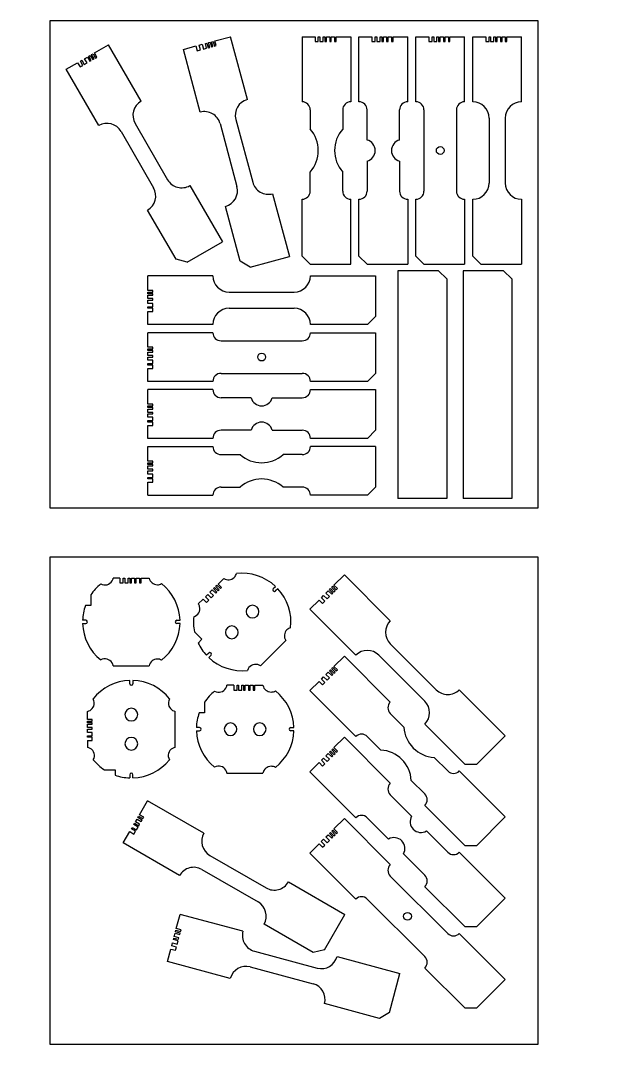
# Model space of a CAD drawing. Header units: millimetres. Extents: x 0 to 1032, y 0 to 630.
# Drawn here: x 662 to 1032, y 0 to 630 of the extents above; entities that cross this region are included whole.
import ezdxf

# ---------------------------------------------------------------- set-up
doc = ezdxf.new("R2010")
doc.units = ezdxf.units.MM
doc.layers.get('0').update_dxf_attribs({"lineweight": 25, "true_color": 0xffffff})
for name, color, linetype, true_color in [('3', 7, 'Continuous', 0xffffff), ('4', 7, 'Continuous', 0xffffff), ('5', 5, 'Continuous', 0x0000ff)]:
    doc.layers.add(name, color=color, linetype=linetype, true_color=true_color)

# ---------------------------------------------------------------- blocks, each defined once
blk = doc.blocks.new('block 1')
at = {"color": 3, "true_color": 0x00ff00}
for p, q in [((-2.33, -8.69), (0, 0)), ((-7.76, -28.98), (-5.69, -21.25)), ((128.76, -60.38), (135.23, -36.23)), ((122.64, -63.92), (88.83, -54.86)), ((128.76, -60.38), (122.64, -63.92))]:
    blk.add_line(p, q, dxfattribs=at)
at = {"color": 5, "true_color": 0x0000ff}
for p, q in [((-3.62, -13.52), (-3.11, -11.59)), ((-3.11, -11.59), (-0.21, -12.37)), ((-2.85, -10.63), (-2.59, -9.66)), ((0.05, -11.4), (-2.85, -10.63)), ((-2.59, -9.66), (0.31, -10.44)), ((0.57, -9.47), (-2.33, -8.69)), ((-0.21, -12.37), (0.05, -11.4)), ((0.31, -10.44), (0.57, -9.47)), ((-5.18, -19.32), (-4.66, -17.39)), ((-4.66, -17.39), (-1.76, -18.16)), ((-4.14, -15.45), (-3.88, -14.49)), ((-1.24, -16.23), (-4.14, -15.45)), ((-3.88, -14.49), (-0.98, -15.27)), ((-0.73, -14.3), (-3.62, -13.52)), ((-1.76, -18.16), (-1.24, -16.23)), ((-0.98, -15.27), (-0.73, -14.3)), ((-5.69, -21.25), (-2.8, -22.03)), ((-2.28, -20.09), (-5.18, -19.32)), ((-2.8, -22.03), (-2.28, -20.09))]:
    blk.add_line(p, q, dxfattribs=at)
at = {"layer": '3', "color": 3, "linetype": 'Continuous', "true_color": 0x00ff00}
for p, q in [((38.64, -10.35), (0, 0)), ((30.87, -39.33), (-7.76, -28.98)), ((96.59, -25.88), (135.23, -36.23))]:
    blk.add_line(p, q, dxfattribs=at)
at = {"layer": '4', "color": 4, "linetype": 'Continuous', "true_color": 0x00ffff}
for centre, start, end in [((48.3, -12.94), 165, 255), ((86.93, -23.29), 255, 345), ((40.53, -41.92), 75, 165), ((79.17, -52.27), 345, 75)]:
    blk.add_arc(centre, 10, start, end, dxfattribs=at)
at = {"layer": '5', "color": 5, "linetype": 'Continuous', "true_color": 0x0000ff}
for p, q in [((45.71, -22.6), (84.35, -32.95)), ((43.12, -32.26), (81.76, -42.61))]:
    blk.add_line(p, q, dxfattribs=at)
blk = doc.blocks.new('block 5')
at = {"color": 3, "true_color": 0x00ff00}
for p, q in [((-5, -8.66), (0, 0)), ((-15, -25.98), (-11, -19.05)), ((108.74, -91.65), (121.24, -70)), ((101.91, -93.48), (71.6, -75.98)), ((108.74, -91.65), (101.91, -93.48))]:
    blk.add_line(p, q, dxfattribs=at)
at = {"color": 5, "true_color": 0x0000ff}
for p, q in [((-7.5, -12.99), (-6.5, -11.26)), ((-6.5, -11.26), (-3.9, -12.76)), ((-6, -10.39), (-5.5, -9.53)), ((-3.4, -11.89), (-6, -10.39)), ((-5.5, -9.53), (-2.9, -11.03)), ((-2.4, -10.16), (-5, -8.66)), ((-3.9, -12.76), (-3.4, -11.89)), ((-2.9, -11.03), (-2.4, -10.16)), ((-10, -17.32), (-9.5, -16.45)), ((-7.4, -18.82), (-10, -17.32)), ((-9.5, -16.45), (-6.9, -17.95)), ((-8.5, -14.72), (-8, -13.86)), ((-5.9, -16.22), (-8.5, -14.72)), ((-8.4, -20.55), (-7.4, -18.82)), ((-8, -13.86), (-5.4, -15.36)), ((-4.9, -14.49), (-7.5, -12.99)), ((-6.9, -17.95), (-5.9, -16.22)), ((-5.4, -15.36), (-4.9, -14.49)), ((-11, -19.05), (-8.4, -20.55))]:
    blk.add_line(p, q, dxfattribs=at)
at = {"layer": '3', "color": 3, "linetype": 'Continuous', "true_color": 0x00ff00}
for p, q in [((34.64, -20), (0, 0)), ((19.64, -45.98), (-15, -25.98)), ((86.6, -50), (121.24, -70))]:
    blk.add_line(p, q, dxfattribs=at)
at = {"layer": '4', "color": 4, "linetype": 'Continuous', "true_color": 0x00ffff}
for centre, start, end in [((43.3, -25), 150, 240), ((28.3, -50.98), 60, 150), ((77.94, -45), 240, 330), ((62.94, -70.98), 330, 60)]:
    blk.add_arc(centre, 10, start, end, dxfattribs=at)
at = {"layer": '5', "color": 5, "linetype": 'Continuous', "true_color": 0x0000ff}
for p, q in [((38.3, -33.66), (72.94, -53.66)), ((33.3, -42.32), (67.94, -62.32))]:
    blk.add_line(p, q, dxfattribs=at)
blk = doc.blocks.new('block 7')
at = {"color": 3, "true_color": 0x00ff00}
for p, q in [((-6.36, -6.36), (0, 0)), ((-21.21, -21.21), (-15.56, -15.56)), ((74.25, -116.67), (49.5, -91.92)), ((81.32, -116.67), (98.99, -98.99)), ((81.32, -116.67), (74.25, -116.67))]:
    blk.add_line(p, q, dxfattribs=at)
at = {"color": 5, "true_color": 0x0000ff}
for p, q in [((-11.31, -11.31), (-9.9, -9.9)), ((-9.19, -13.44), (-11.31, -11.31)), ((-9.9, -9.9), (-7.78, -12.02)), ((-9.19, -9.19), (-8.49, -8.49)), ((-7.07, -11.31), (-9.19, -9.19)), ((-8.49, -8.49), (-6.36, -10.61)), ((-7.78, -7.78), (-7.07, -7.07)), ((-5.66, -9.9), (-7.78, -7.78)), ((-7.78, -12.02), (-7.07, -11.31)), ((-7.07, -7.07), (-4.95, -9.19)), ((-4.24, -8.49), (-6.36, -6.36)), ((-6.36, -10.61), (-5.66, -9.9)), ((-4.95, -9.19), (-4.24, -8.49)), ((-15.56, -15.56), (-13.44, -17.68)), ((-14.14, -14.14), (-12.73, -12.73)), ((-12.02, -16.26), (-14.14, -14.14)), ((-13.44, -17.68), (-12.02, -16.26)), ((-12.73, -12.73), (-10.61, -14.85)), ((-10.61, -14.85), (-9.19, -13.44))]:
    blk.add_line(p, q, dxfattribs=at)
at = {"layer": '3', "color": 3, "linetype": 'Continuous', "true_color": 0x00ff00}
for p, q in [((0, 0), (28.28, -28.28)), ((-21.21, -21.21), (7.07, -49.5)), ((98.99, -98.99), (70.71, -70.71))]:
    blk.add_line(p, q, dxfattribs=at)
at = {"layer": '4', "color": 4, "linetype": 'Continuous', "true_color": 0x00ffff}
for p, q in [((28.28, -35.36), (36.61, -43.68)), ((14.14, -49.5), (22.47, -57.82)), ((63.64, -70.71), (55.32, -62.39)), ((49.5, -84.85), (41.17, -76.53))]:
    blk.add_line(p, q, dxfattribs=at)
for centre, start, end in [((31.82, -31.82), 135, 225), ((10.61, -53.03), 45, 135), ((67.18, -67.18), 225, 315), ((45.96, -88.39), 315, 45)]:
    blk.add_arc(centre, 5, start, end, dxfattribs=at)
at = {"layer": '5', "color": 5, "linetype": 'Continuous', "true_color": 0x0000ff}
for centre, start, end in [((56.57, -42.43), 183.59038, 266.40962), ((21.21, -77.78), 3.59038, 86.40962)]:
    blk.add_arc(centre, 20, start, end, dxfattribs=at)
blk = doc.blocks.new('block 11')
at = {"color": 3, "true_color": 0x00ff00}
for p, q in [((-6.36, -6.36), (0, 0)), ((-21.21, -21.21), (-15.56, -15.56)), ((74.25, -116.67), (49.5, -91.92)), ((81.32, -116.67), (98.99, -98.99)), ((81.32, -116.67), (74.25, -116.67))]:
    blk.add_line(p, q, dxfattribs=at)
at = {"color": 5, "true_color": 0x0000ff}
for p, q in [((-11.31, -11.31), (-9.9, -9.9)), ((-9.19, -13.44), (-11.31, -11.31)), ((-9.9, -9.9), (-7.78, -12.02)), ((-9.19, -9.19), (-8.49, -8.49)), ((-7.07, -11.31), (-9.19, -9.19)), ((-8.49, -8.49), (-6.36, -10.61)), ((-7.78, -7.78), (-7.07, -7.07)), ((-5.66, -9.9), (-7.78, -7.78)), ((-7.78, -12.02), (-7.07, -11.31)), ((-7.07, -7.07), (-4.95, -9.19)), ((-4.24, -8.49), (-6.36, -6.36)), ((-6.36, -10.61), (-5.66, -9.9)), ((-4.95, -9.19), (-4.24, -8.49)), ((-15.56, -15.56), (-13.44, -17.68)), ((-14.14, -14.14), (-12.73, -12.73)), ((-12.02, -16.26), (-14.14, -14.14)), ((-13.44, -17.68), (-12.02, -16.26)), ((-12.73, -12.73), (-10.61, -14.85)), ((-10.61, -14.85), (-9.19, -13.44))]:
    blk.add_line(p, q, dxfattribs=at)
at = {"layer": '3', "color": 3, "linetype": 'Continuous', "true_color": 0x00ff00}
for p, q in [((28.28, -28.28), (0, 0)), ((7.07, -49.5), (-21.21, -21.21)), ((70.71, -70.71), (98.99, -98.99))]:
    blk.add_line(p, q, dxfattribs=at)
at = {"layer": '4', "color": 4, "linetype": 'Continuous', "true_color": 0x00ffff}
for p, q in [((41.4, -48.47), (28.28, -35.36)), ((27.26, -62.61), (14.14, -49.5)), ((50.53, -57.6), (63.64, -70.71)), ((36.38, -71.74), (49.5, -84.85))]:
    blk.add_line(p, q, dxfattribs=at)
for centre, start, end in [((31.82, -31.82), 135, 225), ((10.61, -53.03), 45, 135), ((67.18, -67.18), 225, 315), ((45.96, -88.39), 315, 45)]:
    blk.add_arc(centre, 5, start, end, dxfattribs=at)
at = {"layer": '5', "color": 5, "linetype": 'Continuous', "true_color": 0x0000ff}
for centre, start, end in [((47.14, -51.85), 149.47751, 300.52249), ((30.64, -68.35), 329.47751, 120.52249)]:
    blk.add_arc(centre, 6.67, start, end, dxfattribs=at)
blk = doc.blocks.new('block 27')
at = {"color": 3, "true_color": 0x00ff00}
for p, q in [((-6.36, -6.36), (0, 0)), ((-21.21, -21.21), (-15.56, -15.56)), ((74.25, -116.67), (49.5, -91.92)), ((81.32, -116.67), (98.99, -98.99)), ((81.32, -116.67), (74.25, -116.67))]:
    blk.add_line(p, q, dxfattribs=at)
at = {"color": 5, "true_color": 0x0000ff}
for p, q in [((-11.31, -11.31), (-9.9, -9.9)), ((-9.19, -13.44), (-11.31, -11.31)), ((-9.9, -9.9), (-7.78, -12.02)), ((-9.19, -9.19), (-8.49, -8.49)), ((-7.07, -11.31), (-9.19, -9.19)), ((-8.49, -8.49), (-6.36, -10.61)), ((-7.78, -7.78), (-7.07, -7.07)), ((-5.66, -9.9), (-7.78, -7.78)), ((-7.78, -12.02), (-7.07, -11.31)), ((-7.07, -7.07), (-4.95, -9.19)), ((-4.24, -8.49), (-6.36, -6.36)), ((-6.36, -10.61), (-5.66, -9.9)), ((-4.95, -9.19), (-4.24, -8.49)), ((-15.56, -15.56), (-13.44, -17.68)), ((-14.14, -14.14), (-12.73, -12.73)), ((-12.02, -16.26), (-14.14, -14.14)), ((-13.44, -17.68), (-12.02, -16.26)), ((-12.73, -12.73), (-10.61, -14.85)), ((-10.61, -14.85), (-9.19, -13.44))]:
    blk.add_line(p, q, dxfattribs=at)
at = {"layer": '3', "color": 3, "linetype": 'Continuous', "true_color": 0x00ff00}
for p, q in [((28.28, -28.28), (0, 0)), ((7.07, -49.5), (-21.21, -21.21)), ((70.71, -70.71), (98.99, -98.99))]:
    blk.add_line(p, q, dxfattribs=at)
at = {"layer": '4', "color": 4, "linetype": 'Continuous', "true_color": 0x00ffff}
for centre, start, end in [((35.36, -35.36), 135, 225), ((14.14, -56.57), 45, 135), ((63.64, -63.64), 225, 315), ((42.43, -84.85), 315, 45)]:
    blk.add_arc(centre, 10, start, end, dxfattribs=at)
at = {"layer": '5', "color": 5, "linetype": 'Continuous', "true_color": 0x0000ff}
for p, q in [((28.28, -42.43), (56.57, -70.71)), ((21.21, -49.5), (49.5, -77.78))]:
    blk.add_line(p, q, dxfattribs=at)
blk = doc.blocks.new('block 32')
at = {"color": 5, "true_color": 0x0000ff}
for p, q in [((-10.39, -6), (-9.53, -5.5)), ((-8.89, -8.6), (-10.39, -6)), ((-9.53, -5.5), (-8.03, -8.1)), ((-7.16, -7.6), (-8.66, -5)), ((-19.05, -11), (-17.55, -13.6)), ((-17.55, -13.6), (-15.82, -12.6)), ((-17.32, -10), (-16.45, -9.5)), ((-15.82, -12.6), (-17.32, -10)), ((-16.45, -9.5), (-14.95, -12.1)), ((-14.95, -12.1), (-13.22, -11.1)), ((-14.72, -8.5), (-12.99, -7.5)), ((-13.22, -11.1), (-14.72, -8.5)), ((-12.99, -7.5), (-11.49, -10.1)), ((-12.12, -7), (-11.26, -6.5)), ((-10.62, -9.6), (-12.12, -7)), ((-11.49, -10.1), (-10.62, -9.6)), ((-11.26, -6.5), (-9.76, -9.1)), ((-9.76, -9.1), (-8.89, -8.6)), ((-8.03, -8.1), (-7.16, -7.6))]:
    blk.add_line(p, q, dxfattribs=at)
at = {"color": 3, "true_color": 0x00ff00}
for p, q in [((-8.66, -5), (0, 0)), ((-25.98, -15), (-19.05, -11)), ((41.52, -131.91), (24.02, -101.6)), ((48.35, -133.74), (70, -121.24)), ((48.35, -133.74), (41.52, -131.91))]:
    blk.add_line(p, q, dxfattribs=at)
at = {"layer": '3', "color": 3, "linetype": 'Continuous', "true_color": 0x00ff00}
for p, q in [((20, -34.64), (0, 0)), ((-5.98, -49.64), (-25.98, -15)), ((50, -86.6), (70, -121.24))]:
    blk.add_line(p, q, dxfattribs=at)
at = {"layer": '4', "color": 4, "linetype": 'Continuous', "true_color": 0x00ffff}
for centre, start, end in [((25, -43.3), 120, 210), ((-0.98, -58.3), 30, 120), ((19.02, -92.94), 300, 30), ((45, -77.94), 210, 300)]:
    blk.add_arc(centre, 10, start, end, dxfattribs=at)
at = {"layer": '5', "color": 5, "linetype": 'Continuous', "true_color": 0x0000ff}
for p, q in [((16.34, -48.3), (36.34, -82.94)), ((7.68, -53.3), (27.68, -87.94))]:
    blk.add_line(p, q, dxfattribs=at)
blk = doc.blocks.new('block 36')
at = {"color": 3, "true_color": 0x00ff00}
for p, q in [((-9.66, -2.59), (0, 0)), ((-28.98, -7.76), (-21.25, -5.69)), ((5.96, -138.16), (-3.1, -104.36)), ((12.09, -141.7), (5.96, -138.16)), ((12.09, -141.7), (36.23, -135.23))]:
    blk.add_line(p, q, dxfattribs=at)
at = {"color": 5, "true_color": 0x0000ff}
for p, q in [((-21.25, -5.69), (-20.47, -8.59)), ((-19.32, -5.18), (-17.39, -4.66)), ((-18.54, -8.07), (-19.32, -5.18)), ((-17.39, -4.66), (-16.61, -7.56)), ((-15.45, -4.14), (-14.49, -3.88)), ((-14.68, -7.04), (-15.45, -4.14)), ((-14.49, -3.88), (-13.71, -6.78)), ((-13.52, -3.62), (-12.56, -3.36)), ((-12.75, -6.52), (-13.52, -3.62)), ((-12.56, -3.36), (-11.78, -6.26)), ((-11.78, -6.26), (-10.81, -6)), ((-11.59, -3.11), (-10.63, -2.85)), ((-10.81, -6), (-11.59, -3.11)), ((-10.63, -2.85), (-9.85, -5.74)), ((-9.85, -5.74), (-8.88, -5.49)), ((-8.88, -5.49), (-9.66, -2.59)), ((-20.47, -8.59), (-18.54, -8.07)), ((-16.61, -7.56), (-14.68, -7.04)), ((-13.71, -6.78), (-12.75, -6.52))]:
    blk.add_line(p, q, dxfattribs=at)
at = {"layer": '3', "color": 3, "linetype": 'Continuous', "true_color": 0x00ff00}
for p, q in [((10.35, -38.64), (0, 0)), ((-18.63, -46.4), (-28.98, -7.76)), ((25.88, -96.59), (36.23, -135.23))]:
    blk.add_line(p, q, dxfattribs=at)
at = {"layer": '4', "color": 4, "linetype": 'Continuous', "true_color": 0x00ffff}
for centre, start, end in [((12.94, -48.3), 105, 195), ((-16.04, -56.06), 15, 105), ((-5.68, -94.7), 285, 15), ((23.29, -86.93), 195, 285)]:
    blk.add_arc(centre, 10, start, end, dxfattribs=at)
at = {"layer": '5', "color": 5, "linetype": 'Continuous', "true_color": 0x0000ff}
for p, q in [((-6.38, -53.47), (3.98, -92.11)), ((3.28, -50.88), (13.63, -89.52))]:
    blk.add_line(p, q, dxfattribs=at)
blk = doc.blocks.new('block 53')
at = {"color": 3, "true_color": 0x00ff00}
for p, q in [((-30, 0), (-22, 0)), ((-9, 0), (0, 0)), ((-30, -135), (-30, -100)), ((-25, -140), (-30, -135)), ((-25, -140), (0, -140))]:
    blk.add_line(p, q, dxfattribs=at)
at = {"color": 5, "true_color": 0x0000ff}
for p, q in [((-22, 0), (-22, -3)), ((-20, -3), (-20, 0)), ((-20, 0), (-19, 0)), ((-19, 0), (-19, -3)), ((-17, -3), (-17, 0)), ((-17, 0), (-16, 0)), ((-16, 0), (-16, 0)), ((-16, 0), (-16, -3)), ((-15, -3), (-15, 0)), ((-15, 0), (-13, 0)), ((-13, 0), (-13, -3)), ((-12, -3), (-12, 0)), ((-12, 0), (-10, 0)), ((-10, 0), (-10, -3)), ((-9, -3), (-9, 0)), ((-22, -3), (-20, -3)), ((-19, -3), (-17, -3)), ((-16, -3), (-15, -3)), ((-13, -3), (-12, -3)), ((-10, -3), (-9, -3))]:
    blk.add_line(p, q, dxfattribs=at)
at = {"layer": '3', "color": 3, "linetype": 'Continuous', "true_color": 0x00ff00}
for p, q in [((-30, 0), (-30, -40)), ((0, 0), (0, -40)), ((0, -140), (0, -100))]:
    blk.add_line(p, q, dxfattribs=at)
at = {"layer": '4', "color": 4, "linetype": 'Continuous', "true_color": 0x00ffff}
for p, q in [((-25, -45), (-25, -56.77)), ((-5, -45), (-5, -56.77)), ((-25, -95), (-25, -83.23)), ((-5, -95), (-5, -83.23))]:
    blk.add_line(p, q, dxfattribs=at)
for centre, start, end in [((-30, -45), 0, 90), ((0, -45), 90, 180), ((-30, -95), 270, 0), ((0, -95), 180, 270)]:
    blk.add_arc(centre, 5, start, end, dxfattribs=at)
at = {"layer": '5', "color": 5, "linetype": 'Continuous', "true_color": 0x0000ff}
for centre, start, end in [((-40, -70), 318.59038, 41.40962), ((10, -70), 138.59038, 221.40962)]:
    blk.add_arc(centre, 20, start, end, dxfattribs=at)
blk = doc.blocks.new('block 54')
at = {"color": 3, "true_color": 0x00ff00}
for p, q in [((-30, 0), (-22, 0)), ((-9, 0), (0, 0)), ((-30, -135), (-30, -100)), ((-25, -140), (-30, -135)), ((-25, -140), (0, -140))]:
    blk.add_line(p, q, dxfattribs=at)
at = {"color": 5, "true_color": 0x0000ff}
for p, q in [((-22, 0), (-22, -3)), ((-20, -3), (-20, 0)), ((-20, 0), (-19, 0)), ((-19, 0), (-19, -3)), ((-17, -3), (-17, 0)), ((-17, 0), (-16, 0)), ((-16, 0), (-16, 0)), ((-16, 0), (-16, -3)), ((-15, -3), (-15, 0)), ((-15, 0), (-13, 0)), ((-13, 0), (-13, -3)), ((-12, -3), (-12, 0)), ((-12, 0), (-10, 0)), ((-10, 0), (-10, -3)), ((-9, -3), (-9, 0)), ((-22, -3), (-20, -3)), ((-19, -3), (-17, -3)), ((-16, -3), (-15, -3)), ((-13, -3), (-12, -3)), ((-10, -3), (-9, -3))]:
    blk.add_line(p, q, dxfattribs=at)
at = {"layer": '3', "color": 3, "linetype": 'Continuous', "true_color": 0x00ff00}
for p, q in [((-30, -40), (-30, 0)), ((0, -40), (0, 0)), ((0, -100), (0, -140))]:
    blk.add_line(p, q, dxfattribs=at)
at = {"layer": '4', "color": 4, "linetype": 'Continuous', "true_color": 0x00ffff}
for p, q in [((-25, -63.55), (-25, -45)), ((-5, -63.55), (-5, -45)), ((-25, -76.45), (-25, -95)), ((-5, -76.45), (-5, -95))]:
    blk.add_line(p, q, dxfattribs=at)
for centre, start, end in [((-30, -45), 0, 90), ((0, -45), 90, 180), ((-30, -95), 270, 0), ((0, -95), 180, 270)]:
    blk.add_arc(centre, 5, start, end, dxfattribs=at)
at = {"layer": '5', "color": 5, "linetype": 'Continuous', "true_color": 0x0000ff}
for centre, start, end in [((-26.67, -70), 284.47751, 75.52249), ((-3.33, -70), 104.47751, 255.52249)]:
    blk.add_arc(centre, 6.67, start, end, dxfattribs=at)
blk = doc.blocks.new('block 56')
at = {"color": 3, "true_color": 0x00ff00}
for p, q in [((-30, 0), (-22, 0)), ((-9, 0), (0, 0)), ((-30, -135), (-30, -100)), ((-25, -140), (-30, -135)), ((-25, -140), (0, -140))]:
    blk.add_line(p, q, dxfattribs=at)
at = {"color": 5, "true_color": 0x0000ff}
for p, q in [((-22, 0), (-22, -3)), ((-20, -3), (-20, 0)), ((-20, 0), (-19, 0)), ((-19, 0), (-19, -3)), ((-17, -3), (-17, 0)), ((-17, 0), (-16, 0)), ((-16, 0), (-16, 0)), ((-16, 0), (-16, -3)), ((-15, -3), (-15, 0)), ((-15, 0), (-13, 0)), ((-13, 0), (-13, -3)), ((-12, -3), (-12, 0)), ((-12, 0), (-10, 0)), ((-10, 0), (-10, -3)), ((-9, -3), (-9, 0)), ((-22, -3), (-20, -3)), ((-19, -3), (-17, -3)), ((-16, -3), (-15, -3)), ((-13, -3), (-12, -3)), ((-10, -3), (-9, -3))]:
    blk.add_line(p, q, dxfattribs=at)
at = {"layer": '3', "color": 3, "linetype": 'Continuous', "true_color": 0x00ff00}
for p, q in [((-30, -40), (-30, 0)), ((0, -40), (0, 0)), ((0, -100), (0, -140))]:
    blk.add_line(p, q, dxfattribs=at)
at = {"layer": '4', "color": 4, "linetype": 'Continuous', "true_color": 0x00ffff}
for centre, start, end in [((-30, -50), 0, 90), ((0, -50), 90, 180), ((-30, -90), 270, 0), ((0, -90), 180, 270)]:
    blk.add_arc(centre, 10, start, end, dxfattribs=at)
at = {"layer": '5', "color": 5, "linetype": 'Continuous', "true_color": 0x0000ff}
for p, q in [((-20, -50), (-20, -90)), ((-10, -50), (-10, -90))]:
    blk.add_line(p, q, dxfattribs=at)
blk = doc.blocks.new('block 57')
at = {"color": 3, "true_color": 0x00ff00}
for p, q in [((140, 0), (140, -25)), ((0, -9), (0, 0)), ((0, -30), (0, -22)), ((140, -25), (135, -30)), ((135, -30), (100, -30))]:
    blk.add_line(p, q, dxfattribs=at)
at = {"color": 5, "true_color": 0x0000ff}
for p, q in [((3, -9), (0, -9)), ((0, -11), (0, -10)), ((0, -10), (3, -10)), ((3, -11), (0, -11)), ((0, -14), (0, -12)), ((0, -12), (3, -12)), ((3, -10), (3, -9)), ((3, -12), (3, -11)), ((3, -14), (0, -14)), ((0, -17), (0, -15)), ((0, -15), (3, -15)), ((3, -17), (0, -17)), ((3, -15), (3, -14)), ((3, -19), (3, -17)), ((0, -20), (0, -19)), ((0, -19), (3, -19)), ((3, -20), (0, -20)), ((0, -22), (3, -22)), ((3, -22), (3, -20))]:
    blk.add_line(p, q, dxfattribs=at)
at = {"layer": '3', "color": 3, "linetype": 'Continuous', "true_color": 0x00ff00}
for p, q in [((40, 0), (0, 0)), ((100, 0), (140, 0)), ((40, -30), (0, -30))]:
    blk.add_line(p, q, dxfattribs=at)
at = {"layer": '4', "color": 4, "linetype": 'Continuous', "true_color": 0x00ffff}
for centre, start, end in [((50, 0), 180, 270), ((90, 0), 270, 360), ((50, -30), 90, 180), ((90, -30), 0, 90)]:
    blk.add_arc(centre, 10, start, end, dxfattribs=at)
at = {"layer": '5', "color": 5, "linetype": 'Continuous', "true_color": 0x0000ff}
for p, q in [((50, -10), (90, -10)), ((50, -20), (90, -20))]:
    blk.add_line(p, q, dxfattribs=at)
blk = doc.blocks.new('block 59')
at = {"color": 3, "true_color": 0x00ff00}
for p, q in [((0, -9), (0, 0)), ((140, 0), (140, -25)), ((0, -30), (0, -22)), ((140, -25), (135, -30)), ((135, -30), (100, -30))]:
    blk.add_line(p, q, dxfattribs=at)
at = {"color": 5, "true_color": 0x0000ff}
for p, q in [((3, -9), (0, -9)), ((0, -11), (0, -10)), ((0, -10), (3, -10)), ((3, -11), (0, -11)), ((0, -14), (0, -12)), ((0, -12), (3, -12)), ((3, -10), (3, -9)), ((3, -12), (3, -11)), ((3, -14), (0, -14)), ((0, -17), (0, -15)), ((0, -15), (3, -15)), ((3, -17), (0, -17)), ((3, -15), (3, -14)), ((3, -19), (3, -17)), ((0, -20), (0, -19)), ((0, -19), (3, -19)), ((3, -20), (0, -20)), ((0, -22), (3, -22)), ((3, -22), (3, -20))]:
    blk.add_line(p, q, dxfattribs=at)
at = {"layer": '3', "color": 3, "linetype": 'Continuous', "true_color": 0x00ff00}
for p, q in [((40, 0), (0, 0)), ((100, 0), (140, 0)), ((40, -30), (0, -30))]:
    blk.add_line(p, q, dxfattribs=at)
at = {"layer": '4', "color": 4, "linetype": 'Continuous', "true_color": 0x00ffff}
for p, q in [((63.55, -5), (45, -5)), ((76.45, -5), (95, -5)), ((63.55, -25), (45, -25)), ((76.45, -25), (95, -25))]:
    blk.add_line(p, q, dxfattribs=at)
for centre, start, end in [((45, 0), 180, 270), ((95, 0), 270, 0), ((45, -30), 90, 180), ((95, -30), 0, 90)]:
    blk.add_arc(centre, 5, start, end, dxfattribs=at)
at = {"layer": '5', "color": 5, "linetype": 'Continuous', "true_color": 0x0000ff}
for centre, start, end in [((70, -3.33), 194.47751, 345.52249), ((70, -26.67), 14.47751, 165.52249)]:
    blk.add_arc(centre, 6.67, start, end, dxfattribs=at)
blk = doc.blocks.new('block 60')
at = {"color": 3, "true_color": 0x00ff00}
for p, q in [((0, -9), (0, 0)), ((140, 0), (140, -25)), ((0, -30), (0, -22)), ((140, -25), (135, -30)), ((135, -30), (100, -30))]:
    blk.add_line(p, q, dxfattribs=at)
at = {"color": 5, "true_color": 0x0000ff}
for p, q in [((3, -9), (0, -9)), ((0, -11), (0, -10)), ((0, -10), (3, -10)), ((3, -11), (0, -11)), ((0, -14), (0, -12)), ((0, -12), (3, -12)), ((3, -10), (3, -9)), ((3, -12), (3, -11)), ((3, -14), (0, -14)), ((0, -17), (0, -15)), ((0, -15), (3, -15)), ((3, -17), (0, -17)), ((3, -15), (3, -14)), ((3, -19), (3, -17)), ((0, -20), (0, -19)), ((0, -19), (3, -19)), ((3, -20), (0, -20)), ((0, -22), (3, -22)), ((3, -22), (3, -20))]:
    blk.add_line(p, q, dxfattribs=at)
at = {"layer": '3', "color": 3, "linetype": 'Continuous', "true_color": 0x00ff00}
for p, q in [((0, 0), (40, 0)), ((140, 0), (100, 0)), ((0, -30), (40, -30))]:
    blk.add_line(p, q, dxfattribs=at)
at = {"layer": '4', "color": 4, "linetype": 'Continuous', "true_color": 0x00ffff}
for p, q in [((45, -5), (56.77, -5)), ((95, -5), (83.23, -5)), ((45, -25), (56.77, -25)), ((95, -25), (83.23, -25))]:
    blk.add_line(p, q, dxfattribs=at)
for centre, start, end in [((45, 0), 180, 270), ((95, 0), 270, 0), ((45, -30), 90, 180), ((95, -30), 0, 90)]:
    blk.add_arc(centre, 5, start, end, dxfattribs=at)
at = {"layer": '5', "color": 5, "linetype": 'Continuous', "true_color": 0x0000ff}
for centre, start, end in [((70, 10), 228.59038, 311.40962), ((70, -40), 48.59038, 131.40962)]:
    blk.add_arc(centre, 20, start, end, dxfattribs=at)
blk = doc.blocks.new('laser_setup')
at = {"color": 3, "true_color": 0x00ff00}
for p, q in [((-116.67, -74.25), (-21.21, 21.21)), ((-21.21, 21.21), (0, 0)), ((-98.99, -98.99), (0, 0)), ((-116.67, -81.32), (-116.67, -74.25)), ((-116.67, -81.32), (-98.99, -98.99))]:
    blk.add_line(p, q, dxfattribs=at)
blk = doc.blocks.new('block 20')
at = {"color": 3, "true_color": 0x00ff00}
for p, q in [((-7, 27), (-11.17, 27)), ((6, 27), (10.95, 27)), ((-25, 16.58), (-25, 10)), ((-25, 10), (-28.28, 10)), ((-28, 1), (-29.98, 1)), ((28, 1), (29.98, 1)), ((-29.98, -1), (-28, -1)), ((29.98, -1), (28, -1)), ((-11.17, -27), (10.95, -27))]:
    blk.add_line(p, q, dxfattribs=at)
at = {"color": 5, "true_color": 0x0000ff}
for p, q in [((-7, 27), (-7, 24)), ((-5, 24), (-5, 27)), ((-5, 27), (-4, 27)), ((-4, 27), (-4, 24)), ((-2, 24), (-2, 27)), ((-2, 27), (-1, 27)), ((-1, 27), (-1, 24)), ((0, 24), (0, 27)), ((0, 27), (2, 27)), ((2, 27), (2, 24)), ((3, 24), (3, 27)), ((3, 27), (5, 27)), ((5, 27), (5, 24)), ((6, 24), (6, 27)), ((-7, 24), (-5, 24)), ((-4, 24), (-2, 24)), ((-1, 24), (0, 24)), ((2, 24), (3, 24)), ((5, 24), (6, 24))]:
    blk.add_line(p, q, dxfattribs=at)
at = {"color": 3, "true_color": 0x00ff00}
for centre, radius, start, end in [((-16.25, 27.86), 5.15, 240.34279, 330), ((-16.25, 27.86), 5.15, 330, 350.42767), ((16, 28), 5.15, 191.19652, 270), ((0, 0), 30, 128.79722, 146.44269), ((16, 28), 5.15, 270, 300.16744), ((0, 0), 30, 1.91021, 51.71301), ((0, 0), 30, 160.52878, 178.08979), ((-28, 0), 1, 0, 90), ((-28, 0), 1, 270, 0), ((28, 0), 1, 90, 270), ((0, 0), 30, 181.91021, 231.20278), ((0, 0), 30, 308.28699, 358.08979), ((-16.25, -27.86), 5.15, 30, 119.65721), ((16, -28), 5.15, 90, 168.80348), ((16, -28), 5.15, 59.83256, 90), ((-16.25, -27.86), 5.15, 9.57233, 30)]:
    blk.add_arc(centre, radius, start, end, dxfattribs=at)

msp = doc.modelspace()

# ---------------------------------------------------------------- linework, layer by layer
for p, q in [((680, 630), (980, 630)), ((680, 330), (680, 630)), ((980, 630), (980, 330)), ((980, 330), (680, 330)), ((680, 300), (980, 300)), ((680, 0), (680, 300)), ((980, 300), (980, 0)), ((980, 0), (680, 0))]:
    msp.add_line(p, q)
at = {"color": 3, "true_color": 0x00ff00}
for p, q in [((905, 620), (913, 620)), ((926, 620), (935, 620)), ((905, 485), (905, 520)), ((910, 480), (905, 485)), ((910, 480), (935, 480)), ((740.16, 428.92), (740.16, 437.92)), ((880.16, 437.92), (880.16, 412.92)), ((740.16, 407.92), (740.16, 415.92)), ((880.16, 412.92), (875.16, 407.92)), ((875.16, 407.92), (840.16, 407.92)), ((783.33, 283.28), (786.83, 286.77)), ((817.27, 280.45), (818.67, 281.85)), ((820.09, 280.44), (818.69, 279.03)), ((774.14, 274.08), (771.19, 271.13)), ((768.78, 253.99), (773.43, 249.33)), ((773.43, 249.33), (771.11, 247.01)), ((809.37, 232.95), (825.01, 248.59)), ((777.67, 240.85), (776.27, 239.45)), ((777.68, 238.03), (779.09, 239.44)), ((729, 222), (729, 223.98)), ((731, 223.98), (731, 222)), ((793, 221), (788.83, 221)), ((806, 221), (810.95, 221)), ((775, 210.58), (775, 204)), ((703, 200), (703, 204.95)), ((757, 182.83), (757, 204.95)), ((775, 204), (771.72, 204)), ((772, 195), (770.02, 195)), ((770.02, 193), (772, 193)), ((828, 195), (829.98, 195)), ((829.98, 193), (828, 193)), ((703, 187), (703, 182.83)), ((713.42, 169), (720, 169)), ((720, 169), (720, 165.72)), ((729, 166), (729, 164.02)), ((731, 164.02), (731, 166)), ((788.83, 167), (810.95, 167)), ((854.64, 132.63), (861.01, 138.99)), ((839.79, 117.78), (845.45, 123.44)), ((935.25, 22.32), (910.5, 47.07)), ((942.32, 22.32), (960, 40)), ((942.32, 22.32), (935.25, 22.32))]:
    msp.add_line(p, q, dxfattribs=at)
at = {"color": 5, "true_color": 0x0000ff}
for p, q in [((913, 620), (913, 617)), ((915, 617), (915, 620)), ((915, 620), (916, 620)), ((916, 620), (916, 617)), ((918, 617), (918, 620)), ((918, 620), (919, 620)), ((919, 620), (919, 620)), ((919, 620), (919, 617)), ((920, 617), (920, 620)), ((920, 620), (922, 620)), ((922, 620), (922, 617)), ((923, 620), (925, 620)), ((923, 617), (923, 620)), ((925, 620), (925, 617)), ((926, 617), (926, 620)), ((913, 617), (915, 617)), ((916, 617), (918, 617)), ((919, 617), (920, 617)), ((922, 617), (923, 617)), ((925, 617), (926, 617)), ((743.16, 428.92), (740.16, 428.92)), ((743.16, 427.92), (743.16, 428.92)), ((740.16, 426.92), (740.16, 427.92)), ((740.16, 427.92), (743.16, 427.92)), ((743.16, 426.92), (740.16, 426.92)), ((740.16, 423.92), (740.16, 425.92)), ((740.16, 425.92), (743.16, 425.92)), ((743.16, 423.92), (740.16, 423.92)), ((740.16, 420.92), (740.16, 422.92)), ((740.16, 422.92), (743.16, 422.92)), ((743.16, 425.92), (743.16, 426.92)), ((743.16, 422.92), (743.16, 423.92)), ((743.16, 420.92), (740.16, 420.92)), ((740.16, 417.92), (740.16, 418.92)), ((740.16, 418.92), (743.16, 418.92)), ((743.16, 417.92), (740.16, 417.92)), ((740.16, 415.92), (743.16, 415.92)), ((743.16, 418.92), (743.16, 420.92)), ((743.16, 415.92), (743.16, 417.92)), ((778.38, 278.33), (779.79, 279.74)), ((780.5, 276.2), (778.38, 278.33)), ((779.79, 279.74), (781.92, 277.62)), ((780.5, 280.45), (781.21, 281.15)), ((782.62, 278.33), (780.5, 280.45)), ((781.21, 281.15), (783.33, 279.03)), ((781.92, 281.86), (782.62, 282.57)), ((784.04, 279.74), (781.92, 281.86)), ((781.92, 277.62), (782.62, 278.33)), ((782.62, 282.57), (784.74, 280.45)), ((785.45, 281.15), (783.33, 283.28)), ((783.33, 279.03), (784.04, 279.74)), ((784.74, 280.45), (785.45, 281.15)), ((774.14, 274.08), (776.26, 271.96)), ((775.55, 275.5), (776.97, 276.91)), ((777.67, 273.38), (775.55, 275.5)), ((776.26, 271.96), (777.67, 273.38)), ((776.97, 276.91), (779.09, 274.79)), ((779.09, 274.79), (780.5, 276.2)), ((793, 221), (793, 218)), ((795, 218), (795, 221)), ((795, 221), (796, 221)), ((796, 221), (796, 218)), ((798, 218), (798, 221)), ((798, 221), (799, 221)), ((799, 221), (799, 218)), ((800, 218), (800, 221)), ((800, 221), (802, 221)), ((802, 221), (802, 218)), ((803, 218), (803, 221)), ((803, 221), (805, 221)), ((805, 221), (805, 218)), ((806, 218), (806, 221)), ((793, 218), (795, 218)), ((796, 218), (798, 218)), ((799, 218), (800, 218)), ((802, 218), (803, 218)), ((805, 218), (806, 218)), ((706, 200), (703, 200)), ((703, 198), (703, 199)), ((703, 199), (706, 199)), ((706, 198), (703, 198)), ((703, 195), (703, 197)), ((703, 197), (706, 197)), ((706, 199), (706, 200)), ((706, 197), (706, 198)), ((706, 195), (703, 195)), ((703, 192), (703, 194)), ((703, 194), (706, 194)), ((706, 192), (703, 192)), ((703, 189), (703, 190)), ((703, 190), (706, 190)), ((706, 194), (706, 195)), ((706, 190), (706, 192)), ((706, 189), (703, 189)), ((703, 187), (706, 187)), ((706, 187), (706, 189)), ((856.76, 130.51), (854.64, 132.63)), ((846.86, 124.85), (848.28, 126.27)), ((848.28, 126.27), (850.4, 124.15)), ((849.69, 127.68), (851.11, 129.1)), ((851.81, 125.56), (849.69, 127.68)), ((851.11, 129.1), (853.23, 126.97)), ((851.81, 129.8), (852.52, 130.51)), ((853.93, 127.68), (851.81, 129.8)), ((852.52, 130.51), (854.64, 128.39)), ((853.23, 131.22), (853.93, 131.92)), ((855.35, 129.1), (853.23, 131.22)), ((853.23, 126.97), (853.93, 127.68)), ((853.93, 131.92), (856.06, 129.8)), ((854.64, 128.39), (855.35, 129.1)), ((856.06, 129.8), (856.76, 130.51)), ((845.45, 123.44), (847.57, 121.32)), ((848.98, 122.73), (846.86, 124.85)), ((847.57, 121.32), (848.98, 122.73)), ((850.4, 124.15), (851.81, 125.56))]:
    msp.add_line(p, q, dxfattribs=at)
at = {"color": 3, "true_color": 0x00ff00}
for centre, radius, start, end in [((798.18, 259.94), 30, 46.91021, 96.71301), ((789.69, 291.05), 5.15, 236.19652, 315), ((789.69, 291.05), 5.15, 315, 345.16744), ((817.98, 279.74), 1, 135, 315), ((798.18, 259.94), 30, 353.28699, 43.08979), ((766.99, 268.15), 5.15, 15, 35.42767), ((766.99, 268.15), 5.15, 285.34279, 15), ((798.18, 259.94), 30, 173.79722, 191.44269), ((829.29, 251.46), 5.15, 135, 213.80348), ((829.29, 251.46), 5.15, 104.83256, 135), ((798.18, 259.94), 30, 205.52878, 223.08979), ((778.38, 240.14), 1, 45, 135), ((778.38, 240.14), 1, 315, 45), ((798.18, 259.94), 30, 226.91021, 276.20278), ((806.39, 228.75), 5.15, 75, 164.65721), ((806.39, 228.75), 5.15, 54.57233, 75), ((730, 194), 30, 91.91021, 141.71301), ((730, 222), 1, 180, 0), ((730, 194), 30, 38.28699, 88.08979), ((783.75, 221.86), 5.15, 330, 350.42767), ((816, 222), 5.15, 191.19652, 270), ((800, 194), 30, 128.79722, 146.44269), ((783.75, 221.86), 5.15, 240.34279, 330), ((816, 222), 5.15, 270, 300.16744), ((800, 194), 30, 1.91021, 51.71301), ((702, 210), 5.15, 281.19652, 0), ((702, 210), 5.15, 0, 30.16744), ((758, 210), 5.15, 149.83256, 180), ((758, 210), 5.15, 180, 258.80348), ((800, 194), 30, 160.52878, 178.08979), ((800, 194), 30, 181.91021, 231.20278), ((772, 194), 1, 0, 90), ((772, 194), 1, 270, 0), ((800, 194), 30, 308.28699, 358.08979), ((828, 194), 1, 90, 270), ((702.14, 177.75), 5.15, 60, 80.42767), ((757.86, 177.75), 5.15, 99.57233, 120), ((702.14, 177.75), 5.15, 330.34279, 60), ((757.86, 177.75), 5.15, 120, 209.65721), ((730, 194), 30, 218.79722, 236.44269), ((730, 194), 30, 271.91021, 321.20278), ((783.75, 166.14), 5.15, 30, 119.65721), ((816, 166), 5.15, 90, 168.80348), ((816, 166), 5.15, 59.83256, 90), ((730, 194), 30, 250.52878, 268.08979), ((730, 166), 1, 90, 180), ((730, 166), 1, 0, 90), ((783.75, 166.14), 5.15, 9.57233, 30)]:
    msp.add_arc(centre, radius, start, end, dxfattribs=at)
at = {"color": 5, "true_color": 0x0000ff}
for centre, start, end in [((804.54, 266.31), 135, 315), ((804.54, 266.31), 315, 135), ((791.82, 253.58), 135, 315), ((791.82, 253.58), 315, 135), ((730, 203), 0, 180), ((730, 203), 180, 0), ((791, 194), 90, 270), ((791, 194), 270, 90), ((809, 194), 90, 270), ((809, 194), 270, 90), ((730, 185), 0, 180), ((730, 185), 180, 0)]:
    msp.add_arc(centre, 3.9, start, end, dxfattribs=at)
at = {"layer": '3', "color": 3, "linetype": 'Continuous', "true_color": 0x00ff00}
for p, q in [((905, 580), (905, 620)), ((935, 580), (935, 620)), ((935, 520), (935, 480)), ((780.16, 437.92), (740.16, 437.92)), ((840.16, 437.92), (880.16, 437.92)), ((780.16, 407.92), (740.16, 407.92)), ((889.29, 110.71), (861.01, 138.99)), ((868.08, 89.5), (839.79, 117.78)), ((931.72, 68.28), (960, 40))]:
    msp.add_line(p, q, dxfattribs=at)
at = {"layer": '4', "color": 4, "linetype": 'Continuous', "true_color": 0x00ffff}
for centre, start, end in [((905, 575), 360, 90), ((935, 575), 90, 180), ((905, 525), 270, 0), ((935, 525), 180, 270), ((785.16, 437.92), 180, 270), ((835.16, 437.92), 270, 0), ((785.16, 407.92), 90, 180), ((835.16, 407.92), 0, 90), ((892.82, 107.18), 135, 225), ((871.61, 85.96), 45, 135), ((928.18, 71.82), 225, 315), ((906.97, 50.61), 315, 45)]:
    msp.add_arc(centre, 5, start, end, dxfattribs=at)
at = {"layer": '5', "color": 5, "linetype": 'Continuous', "true_color": 0x0000ff}
for p, q in [((910, 575), (910, 525)), ((930, 575), (930, 525)), ((785.16, 432.92), (835.16, 432.92)), ((785.16, 412.92), (835.16, 412.92)), ((889.29, 103.64), (924.64, 68.28)), ((875.15, 89.5), (910.5, 54.14))]:
    msp.add_line(p, q, dxfattribs=at)
at = {"layer": '5'}
for centre in [(920, 550), (810.16, 422.92), (899.9, 78.9)]:
    msp.add_circle(centre, 2.4, dxfattribs=at)

# ---------------------------------------------------------------- block references
for name, p in [('block 36', (791, 620)), ('block 53', (865, 620)), ('block 54', (900, 620)), ('block 56', (970, 620)), ('block 32', (715.98, 615)), ('block 57', (740.16, 472.92)), ('block 59', (740.16, 402.92)), ('block 60', (740.16, 367.92)), ('block 20', (730, 260)), ('block 27', (861.01, 288.99)), ('block 7', (861.01, 238.99)), ('block 11', (861.01, 188.99)), ('block 5', (740, 150)), ('block 1', (760, 80))]:
    msp.add_blockref(name, p)
at = {"rotation": 225}
for p in [(594, 336), (894, 336), (934, 336)]:
    msp.add_blockref('laser_setup', p, dxfattribs=at)

doc.saveas('drawing.dxf')
